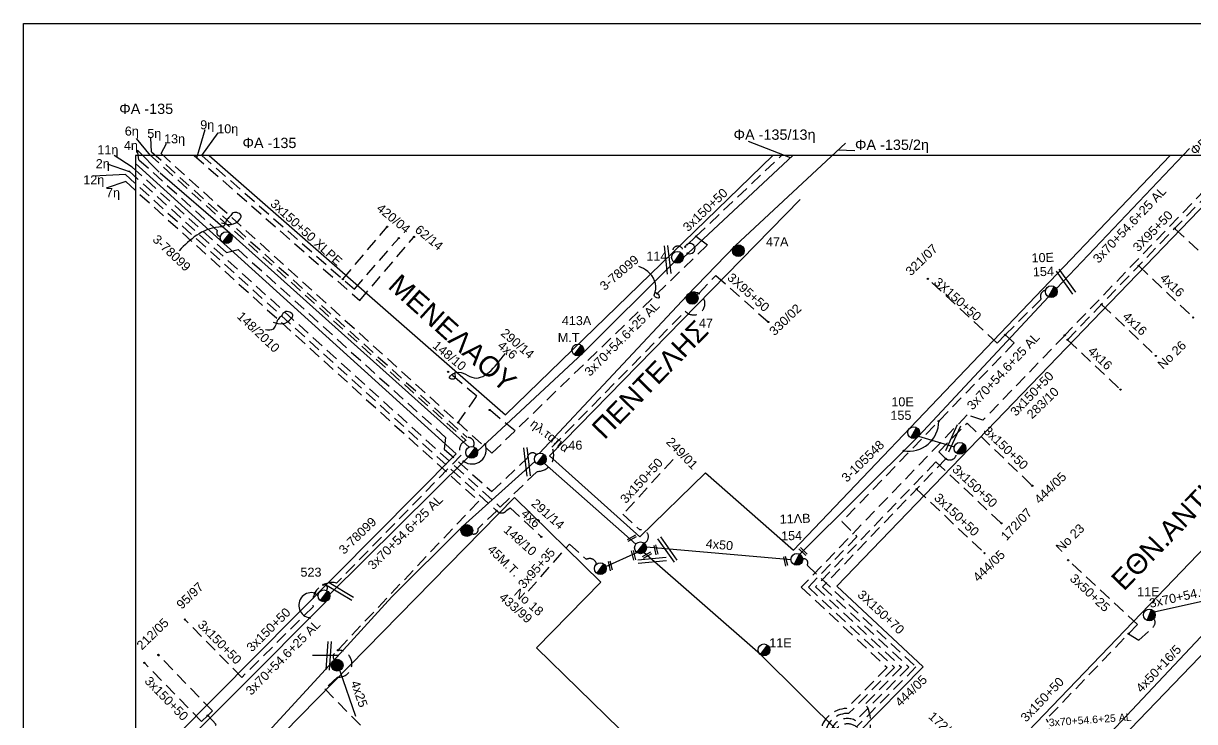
# Model space of a CAD drawing. Header units: millimetres. Extents: x 855 to 3091, y 750 to 2767.
# Drawn here: x 854.5 to 1088.3, y 1633.1 to 1772.4 of the extents above; entities that cross this region are included whole.
import ezdxf
from ezdxf.enums import TextEntityAlignment as Align

# ---------------------------------------------------------------- set-up
doc = ezdxf.new("R2010")
doc.units = ezdxf.units.MM
doc.linetypes.add('DASHED', pattern=[19.05, 12.7, -6.35])
for name, color, linetype, lineweight in [('3x150+50', 7, 'Continuous', 30), ('3x150+50 XLPE', 7, 'SYN_LINE', 30), ('3x150+70', 7, 'Continuous', 30), ('3x50+25', 7, 'Continuous', 30), ('3x70+54.6+25 AL', 7, 'SYN_LINE', 30), ('3x95+35', 7, 'Continuous', 30), ('3X95+50', 7, 'Continuous', 30), ('4x16', 7, 'Continuous', 30), ('4x25', 7, 'Continuous', 30), ('4x50', 7, 'Continuous', 30), ('4x50+16_5', 7, 'Continuous', 30), ('4x6', 7, 'SYN_LINE', 30), ('Υπόβαθρο ΔΕΗ', 7, 'Continuous', 30)]:
    doc.layers.add(name, color=color, linetype=linetype, lineweight=lineweight)
for name, color, linetype in [('TEXT ΚΑΛΩΔΙΩΝ', 7, 'Continuous'), ('Άγνωστα', 7, 'Continuous'), ('ΑΓΝΩΣΤΟ ΕΝΑΕΡΙΟ ΚΑΛΩΔΙΟ', 7, 'Continuous'), ('ΑΓΝΩΣΤΟ ΥΠΟΓΕΙΟ ΚΑΛΩΔΙΟ', 7, 'DASHED'), ('Επιγραφές - Σχήματα', 7, 'Continuous'), ('Μηχανική τομή', 7, 'Continuous'), ('Στύλος Ξύλινος', 7, 'Continuous'), ('Στύλος Ξύλινος @ 1', 7, 'Continuous'), ('Στύλος ΦΜ', 7, 'Continuous'), ('Στύλος ΦΜ @ 1', 7, 'Continuous'), ('Συνδέσεις', 7, 'Continuous'), ('Τομή', 7, 'Continuous')]:
    doc.layers.add(name, color=color, linetype=linetype)
doc.styles.add('arial', font='arial.ttf')
doc.styles.get("Standard").update_dxf_attribs({"font": 'arial.ttf'})
doc.linetypes.add('SYN_LINE', pattern='A,0.5,-0.0001,["/\\/\\/\\/",Standard,S=0.1,R=0,X=0,Y=-0.05],-0.25', length=0.7501)
doc.dimstyles.new('ISO-25', dxfattribs={"dimtxt": 2.5, "dimasz": 2.5, "dimexe": 1.25, "dimexo": 0.625, "dimtad": 1, "dimtxsty": 'Standard', "dimcen": 2.5, "dimadec": 0, "dimazin": 0, "dimtfac": 1, "dimtmove": 0, "dimatfit": 3, "dimfxl": 1, "dimarcsym": 0})

# ---------------------------------------------------------------- blocks, each defined once
blk = doc.blocks.new('ΥΠΑΡΧΩΝ ΤΣΙΜΕΝΤΕΝΙΟΣ ΣΤΥΛΟΣ')
at = {"layer": 'Στύλος ΦΜ'}
blk.add_hatch(color=7, dxfattribs=at).paths.add_polyline_path([(-1.29, -2.28, 0.574793), (2.62, 0, 0.268822), (1.3, 2.27)])
at = {"layer": 'Στύλος ΦΜ', "color": 7}
blk.add_line((-1.29, -2.28), (1.3, 2.27), dxfattribs=at)
blk.add_circle((0, 0), 2.62, dxfattribs=at)
at = {"layer": 'Στύλος ΦΜ', "flags": 4}
for tag, p in [('ΑΡΙΘΜΟΣ', (-4.68, 8.05)), ('ΤΥΠΟΣ', (-4.91, 3.03))]:
    blk.add_attdef(tag, p, '', height=4, dxfattribs=at)
blk = doc.blocks.new('ΥΠΑΡΧΩΝ ΞΥΛΙΝΟΣ ΣΤΥΛΟΣ')
at = {"layer": 'Στύλος Ξύλινος'}
h = blk.add_hatch(color=7, dxfattribs=at)
h.paths.add_polyline_path([(-2.62, 0, 0.270008), (-1.29, -2.28), (1.3, 2.27, 0.576266)])
h.paths.add_polyline_path([(-1.29, -2.28, 0.574793), (2.62, 0, 0.268822), (1.3, 2.27)])
at = {"layer": 'Στύλος Ξύλινος', "color": 7}
blk.add_line((-1.29, -2.28), (1.3, 2.27), dxfattribs=at)
blk.add_circle((0, 0), 2.62, dxfattribs=at)
at = {"layer": 'Στύλος Ξύλινος', "flags": 4}
for tag, p in [('ΑΡΙΘΜΟΣ', (-4.91, 8.6)), ('ΤΥΠΟΣ', (-4.85, 3.39))]:
    blk.add_attdef(tag, p, '', height=4, dxfattribs=at)
blk = doc.blocks.new('_ΣΥΝΔΕΣΗ')
at = {"layer": 'Συνδέσεις', "linetype": 'SYN_LINE', "ltscale": 40}
blk.add_hatch(color=256, dxfattribs=at).paths.add_polyline_path([(0.5, -0.01, 1), (-0.5, -0.01, 1)])
at = {"layer": 'Συνδέσεις'}
blk.add_circle((0, -0.01), 0.5, dxfattribs=at)
blk = doc.blocks.new('ΤΟΜΗ')
at = {"layer": 'Τομή', "ltscale": 40}
for p, q in [((-5.68, 0), (17.06, 0)), ((-5.68, -2.77), (17.06, -2.77))]:
    blk.add_line(p, q, dxfattribs=at)
blk = doc.blocks.new('ΜΗΧΑΝΙΚΗ ΤΟΜΗ')
at = {"layer": 'Μηχανική τομή', "ltscale": 40}
for p, q in [((-1.89, 0.78), (5.69, 0.78)), ((-1.89, -0.77), (5.69, -0.77))]:
    blk.add_line(p, q, dxfattribs=at)
blk = doc.blocks.new('A$C01BB34F8')
at = {"layer": 'Άγνωστα', "color": 7}
note = blk.add_mtext_dynamic_manual_height_columns('ηλ.ταπα\\P', width=1.8, gutter_width=12.5, heights=[0.0453, 0], dxfattribs=dict(at, insert=(0.37, 2.43), char_height=1.8, attachment_point=1, rotation=2.4309))
for column, words in zip(note.columns.linked_columns, ['\\P']):
    column.text = words

msp = doc.modelspace()

# ---------------------------------------------------------------- linework, layer by layer
at = {"layer": '3x150+50', "color": 85, "linetype": 'DASHED', "lineweight": -3, "ltscale": 0.2}
for points in [[(880.12, 1746.8), (943.12, 1689.77, -0.638377), (944.33, 1687.93)], [(1038.69, 1685.53, 0.625437), (1040.79, 1686.66, -6.087784)]]:
    msp.add_lwpolyline(points, format="xyb", dxfattribs=at)
at = {"layer": '3x150+50', "color": 173, "linetype": 'DASHED', "lineweight": -3, "ltscale": 0.2}
msp.add_lwpolyline([(1099.06, 1746.75), (1062.96, 1709.29)], dxfattribs=at)
at = {"layer": '3x150+50', "lineweight": -3}
msp.add_lwpolyline([(876.93, 763.69), (2934.6, 763.16), (2934.6, 1746.06), (876.93, 1746.06)], close=True, dxfattribs=at)
at = {"layer": '3x150+50', "color": 233, "linetype": 'DASHED', "lineweight": -3, "ltscale": 0.2, "true_color": 0xd2798f}
msp.add_lwpolyline([(879.68, 1746.28), (942.93, 1689.18, 0.50843), (941.95, 1686.25), (917.06, 1660.72, 0.554295), (912.36, 1656), (898.12, 1641.89), (886.75, 1653.46)], format="xyb", dxfattribs=at)
at = {"layer": '3x150+50', "color": 5, "linetype": 'DASHED', "lineweight": -3, "ltscale": 0.2}
for points in [[(882, 1746.45), (948.05, 1686.64), (991.07, 1728.18), (988.79, 1729.89)], [(988.79, 1729.89), (1005.86, 1746.06)], [(952.69, 1691.12), (947.62, 1695.26)]]:
    msp.add_lwpolyline(points, dxfattribs=at)
at = {"layer": '3x150+50', "color": 173, "linetype": 'DASHED', "lineweight": -3, "ltscale": 0.2}
for points in [[(874.97, 1740.85), (945.42, 1677.07), (916.45, 1646.46, 0.385099), (916.89, 1645.07)], [(917.34, 1647.31, -1.053236), (917.22, 1641.93), (914.68, 1639.62), (927.82, 1626.22)]]:
    msp.add_lwpolyline(points, format="xyb", dxfattribs=at)
at = {"layer": '3x150+50', "color": 5, "linetype": 'DASHED', "lineweight": -3, "ltscale": 0.2}
msp.add_lwpolyline([(988.79, 1729.89), (986.13, 1727.36, 0.981174), (984.19, 1726.48, -5.335387)], format="xyb", dxfattribs=at)
at = {"layer": '3x150+50', "color": 27, "linetype": 'DASHED', "lineweight": -3, "ltscale": 0.2}
msp.add_lwpolyline([(1050.55, 1710.25), (1048.92, 1708.61), (1035.08, 1721.42)], dxfattribs=at)
at = {"layer": '3x150+50', "color": 2, "linetype": 'DASHED', "lineweight": -3, "ltscale": 0.2}
msp.add_lwpolyline([(1062.42, 1710.16), (1046.08, 1693.21), (1042.95, 1694.29), (1009.81, 1659.88), (1026.98, 1643.86), (1018.87, 1635.69, 0.861908), (1017.56, 1625.06), (1031.25, 1612.73), (1026.6, 1608.12), (1017.57, 1616.8, 0.538125), (1013.48, 1621.03)], format="xyb", dxfattribs=at)
at = {"layer": '3x150+50', "color": 85, "linetype": 'DASHED', "lineweight": -3, "ltscale": 0.2}
for points in [[(1038.69, 1685.53), (1037.25, 1686.92), (1042.91, 1692.66), (1055.93, 1680.15)], [(1032.84, 1679.47), (1046.41, 1666.68)]]:
    msp.add_lwpolyline(points, dxfattribs=at)
at = {"layer": '3x150+50', "color": 62, "linetype": 'DASHED', "lineweight": -3, "ltscale": 0.2}
msp.add_lwpolyline([(984.25, 1685.36), (974.22, 1674.49), (977.61, 1671.34, -0.924799), (978.43, 1668.7, -13.840738)], format="xyb", dxfattribs=at)
at = {"layer": '3x150+50', "color": 1, "linetype": 'DASHED', "lineweight": -3, "ltscale": 0.2}
msp.add_lwpolyline([(1036.7, 1684.91), (1049.79, 1672.65)], dxfattribs=at)
msp.add_lwpolyline([(949.03, 1675.15), (945.31, 1671.6, -0.615725), (944.05, 1670.58, 3.11625)], format="xyb", dxfattribs=at)
at = {"layer": '3x150+50', "color": 206, "linetype": 'DASHED', "lineweight": -3, "ltscale": 0.2}
msp.add_lwpolyline([(912.72, 1658.73), (913.36, 1658.08)], dxfattribs=at)
at = {"layer": '3x150+50', "color": 6, "linetype": 'DASHED', "lineweight": -3, "ltscale": 0.2}
for points in [[(1075.16, 1650.6), (1077.24, 1649.33), (1080, 1651.86, 0.36142), (1080.24, 1653.63, 11.536673)], [(1076.93, 1652.45), (1058.75, 1633.53, -0.861795), (1054.71, 1629.33), (1038.97, 1612.95), (1021.62, 1628.58, 0.465173), (1020.86, 1632.01)]]:
    msp.add_lwpolyline(points, format="xyb", dxfattribs=at)
at = {"layer": '3x150+50', "color": 62, "linetype": 'DASHED', "lineweight": -3, "ltscale": 0.2}
for points in [[(891.33, 1634.27), (892.27, 1635.19), (881.47, 1646.37)], [(891.33, 1634.27), (890.1, 1633.08), (878.68, 1644.79)], [(876.93, 1615.92), (893, 1632.5), (891.33, 1634.27)]]:
    msp.add_lwpolyline(points, dxfattribs=at)
at = {"layer": '3x150+50', "color": 233, "linetype": 'DASHED', "lineweight": -3, "ltscale": 0.2, "true_color": 0xd2798f}
msp.add_arc((914.57, 1659.75), 0.657, 310.4426, 104.3009, dxfattribs=at)
at = {"layer": '3x150+50 XLPE', "color": 133, "linetype": 'DASHED', "lineweight": -3, "ltscale": 0.2}
msp.add_lwpolyline([(888.61, 1746.06), (921.66, 1717.11), (932.42, 1729.71)], dxfattribs=at)
at = {"layer": '3x150+50 XLPE', "color": 6, "linetype": 'DASHED', "lineweight": -3, "ltscale": 0.2}
for points in [[(890.13, 1746.06), (920.6, 1719.37), (929.48, 1729.59)], [(918.31, 1721.39), (927.14, 1731.84)]]:
    msp.add_lwpolyline(points, dxfattribs=at)
at = {"layer": '3x150+70', "color": 27, "linetype": 'DASHED', "lineweight": -3, "ltscale": 0.2}
msp.add_lwpolyline([(1058.59, 1719.16, 0.501818), (1057.7, 1717.4), (1050.55, 1710.25), (1052.34, 1708.66), (1017.94, 1672.99), (1020.92, 1669.97), (1011.23, 1659.92), (1028.41, 1643.89), (1019.28, 1634.68, 0.923882), (1018.04, 1625.97), (1032.71, 1612.76), (1026.61, 1606.73), (1016.42, 1616.52, 0.48923), (1014.3, 1620.24)], format="xyb", dxfattribs=at)
at = {"layer": '3x150+70', "color": 85, "linetype": 'DASHED', "lineweight": -3, "ltscale": 0.2}
msp.add_lwpolyline([(1038.69, 1685.53), (1014.08, 1660), (1031.29, 1643.95), (1020.68, 1633.25, 1.200829), (1018.5, 1626.9), (1034.16, 1612.8), (1026.62, 1605.33), (1015.58, 1615.94), (1013.05, 1616.12), (1009.54, 1619.15)], format="xyb", dxfattribs=at)
at = {"layer": '3x150+70', "color": 1, "linetype": 'DASHED', "lineweight": -3, "ltscale": 0.2}
msp.add_lwpolyline([(1036.7, 1684.91), (1012.66, 1659.96), (1029.85, 1643.92), (1022.62, 1636.62, -0.254848), (1023.03, 1630), (1047.91, 1607.6, -0.487001), (1050.08, 1602.96), (1063.94, 1589.71, -0.434328), (1065.8, 1588.8)], format="xyb", dxfattribs=at)
at = {"layer": '3x150+70', "color": 6, "linetype": 'DASHED', "lineweight": -3, "ltscale": 0.2}
msp.add_lwpolyline([(1010.12, 1665.56, -0.693388), (1010.98, 1664.26), (1032.72, 1643.97), (1020.86, 1632.01, 0.535557), (1016.18, 1630.4), (1011.43, 1625.32, -0.871625), (1010.35, 1624.04)], format="xyb", dxfattribs=at)
at = {"layer": '3x50+25', "color": 6, "linetype": 'DASHED', "lineweight": -3, "ltscale": 0.2}
msp.add_lwpolyline([(1076.93, 1652.45), (1063.1, 1665.28)], dxfattribs=at)
at = {"layer": '3x70+54.6+25 AL', "color": 27, "linetype": 'SYN_LINE', "lineweight": -3, "ltscale": 15}
for points in [[(986.97, 1718.07), (996.7, 1728.1), (1018.63, 1748.52)], [(957.57, 1686.63), (986.97, 1718.07)], [(1009.5, 1666.48), (1033.19, 1690.02), (1059.19, 1717.84)]]:
    msp.add_lwpolyline(points, dxfattribs=at)
at = {"layer": '3x70+54.6+25 AL', "color": 62, "linetype": 'SYN_LINE', "lineweight": -3, "ltscale": 15}
msp.add_lwpolyline([(1060.74, 1719.49), (1087.34, 1747.44)], dxfattribs=at)
at = {"layer": '3x70+54.6+25 AL', "color": 5, "linetype": 'SYN_LINE', "lineweight": -3, "ltscale": 15}
msp.add_lwpolyline([(986.28, 1725.72), (1008.14, 1746.06)], dxfattribs=at)
at = {"layer": '3x70+54.6+25 AL', "color": 30, "linetype": 'SYN_LINE', "lineweight": -3, "ltscale": 15}
msp.add_lwpolyline([(881.81, 1742.63), (895.72, 1730.59), (943.49, 1687.85)], dxfattribs=at)
at = {"layer": '3x70+54.6+25 AL', "color": 85, "linetype": 'SYN_LINE', "lineweight": -3, "ltscale": 15}
for points in [[(984.43, 1724.76), (966.22, 1706.63), (945.17, 1687.02)], [(943.31, 1685.86), (915.67, 1658.47)]]:
    msp.add_lwpolyline(points, dxfattribs=at)
at = {"layer": '3x70+54.6+25 AL', "color": 27, "linetype": 'SYN_LINE', "lineweight": -3, "ltscale": 8}
msp.add_lwpolyline([(1033.19, 1690.02), (1040.37, 1687.94)], dxfattribs=at)
at = {"layer": '3x70+54.6+25 AL', "color": 1, "linetype": 'SYN_LINE', "lineweight": -3, "ltscale": 15}
msp.add_lwpolyline([(956.64, 1685.01), (942.2, 1672.01), (928.06, 1657.95), (916.38, 1645.11), (893.55, 1620.29)], dxfattribs=at)
at = {"layer": '3x70+54.6+25 AL', "color": 62, "linetype": 'SYN_LINE', "lineweight": -3, "ltscale": 8}
msp.add_lwpolyline([(970.81, 1664.01), (977.01, 1666.83)], dxfattribs=at)
at = {"layer": '3x70+54.6+25 AL', "color": 6, "linetype": 'SYN_LINE', "lineweight": -3, "ltscale": 15}
msp.add_lwpolyline([(1080.29, 1655.01), (1098.49, 1659.06)], dxfattribs=at)
at = {"layer": '3x70+54.6+25 AL', "color": 233, "linetype": 'SYN_LINE', "lineweight": -3, "ltscale": 15, "true_color": 0xd2798f}
msp.add_lwpolyline([(914.95, 1657.07), (880.46, 1622.37), (876.93, 1618.82)], dxfattribs=at)
at = {"layer": '3x95+35', "color": 62, "linetype": 'DASHED', "lineweight": -3, "ltscale": 0.2}
msp.add_lwpolyline([(955.32, 1659.08), (963.53, 1668.49), (966.94, 1665.45, -0.503811), (968.94, 1664.49, 24.178614)], format="xyb", dxfattribs=at)
at = {"layer": '3X95+50', "color": 2, "linetype": 'DASHED', "lineweight": -3, "ltscale": 0.2}
msp.add_lwpolyline([(1098.34, 1747.45), (1062.42, 1710.17)], dxfattribs=at)
at = {"layer": '3X95+50', "color": 27, "linetype": 'DASHED', "lineweight": -3, "ltscale": 0.2}
msp.add_lwpolyline([(989.35, 1718.52), (992.76, 1722.12), (1003.4, 1712.68)], dxfattribs=at)
at = {"layer": '4x16', "color": 173, "linetype": 'DASHED', "lineweight": -3, "ltscale": 0.2}
for points in [[(1084.36, 1731.49), (1095.11, 1721.6)], [(1077.19, 1724.05), (1088.06, 1713.72)], [(1069.76, 1716.35), (1080.6, 1706.05)], [(1062.96, 1709.29), (1073.55, 1699.33)]]:
    msp.add_lwpolyline(points, dxfattribs=at)
at = {"layer": '4x25', "color": 173, "linetype": 'SYN_LINE', "lineweight": -3, "ltscale": 10}
msp.add_lwpolyline([(917.68, 1643.19), (920.82, 1634.15)], dxfattribs=at)
at = {"layer": '4x50', "color": 6, "linetype": 'Continuous', "lineweight": -3, "ltscale": 0.2}
msp.add_lwpolyline([(1007.77, 1665.33), (978.89, 1667.87)], dxfattribs=at)
at = {"layer": '4x50+16_5', "color": 173, "linetype": 'Continuous', "lineweight": -3, "ltscale": 0.2}
msp.add_lwpolyline([(1047.05, 1605.36), (1072.62, 1631.99), (1098.03, 1658.95)], dxfattribs=at)
at = {"layer": '4x6', "color": 5, "linetype": 'DASHED', "lineweight": -3, "ltscale": 0.2}
msp.add_lwpolyline([(941.32, 1692.74), (945.03, 1698), (939.32, 1702.86)], dxfattribs=at)
at = {"layer": '4x6', "color": 1, "linetype": 'DASHED', "lineweight": -3, "ltscale": 0.2}
msp.add_lwpolyline([(949.03, 1675.15, 0.499341), (951.04, 1675.28), (951.73, 1675.72), (957.92, 1669.96)], format="xyb", dxfattribs=at)
at = {"layer": 'ΑΓΝΩΣΤΟ ΕΝΑΕΡΙΟ ΚΑΛΩΔΙΟ', "color": 62, "linetype": 'Continuous', "lineweight": -3, "ltscale": 0.2}
msp.add_lwpolyline([(958.54, 1684.6), (976.77, 1668.47)], dxfattribs=at)
at = {"layer": 'ΑΓΝΩΣΤΟ ΕΝΑΕΡΙΟ ΚΑΛΩΔΙΟ', "color": 173, "linetype": 'Continuous', "lineweight": -3, "ltscale": 0.2}
msp.add_lwpolyline([(1047.05, 1605.36), (1017.91, 1630.33), (1001.66, 1646.44), (978.4, 1666.8)], dxfattribs=at)
at = {"layer": 'ΑΓΝΩΣΤΟ ΥΠΟΓΕΙΟ ΚΑΛΩΔΙΟ', "color": 30, "linetype": 'DASHED', "lineweight": -3, "ltscale": 0.2}
msp.add_lwpolyline([(877.6, 1745.21), (893.25, 1731.04, 0.673227), (893.88, 1729.99)], format="xyb", dxfattribs=at)
at = {"layer": 'ΑΓΝΩΣΤΟ ΥΠΟΓΕΙΟ ΚΑΛΩΔΙΟ', "color": 1, "linetype": 'DASHED', "lineweight": -3, "ltscale": 0.2}
msp.add_lwpolyline([(874.92, 1742.25), (949.03, 1675.15)], dxfattribs=at)
at = {"layer": 'ΑΓΝΩΣΤΟ ΥΠΟΓΕΙΟ ΚΑΛΩΔΙΟ', "color": 27, "linetype": 'DASHED', "lineweight": -3, "ltscale": 0.2}
msp.add_lwpolyline([(875.59, 1742.99), (949.72, 1675.87), (957.09, 1683, 0.567393), (960.02, 1687.83), (986.65, 1714.97, 1.66281), (987.97, 1718.74, 91.993866)], format="xyb", dxfattribs=at)
at = {"layer": 'ΑΓΝΩΣΤΟ ΥΠΟΓΕΙΟ ΚΑΛΩΔΙΟ', "color": 62, "linetype": 'DASHED', "lineweight": -3, "ltscale": 0.2}
msp.add_lwpolyline([(876.26, 1743.73), (895.05, 1726.72), (897.4, 1727.29), (938.82, 1689.78), (938.53, 1687.47), (948.05, 1678.98), (955.13, 1685.68, -0.683095), (956.97, 1686.36, -13.508421)], format="xyb", dxfattribs=at)
at = {"layer": 'Επιγραφές - Σχήματα', "lineweight": -3}
msp.add_lwpolyline([(854.53, 1772.42), (3089.94, 1772.28), (3090.64, 753.14), (854.53, 753.28)], close=True, dxfattribs=at)
at = {"layer": 'Υπόβαθρο ΔΕΗ', "lineweight": -3}
for points in [[(876.93, 1621.99), (940.94, 1686.52), (876.93, 1744.47)], [(891.59, 1746.06), (950.8, 1694.28), (1004.12, 1746.06)], [(959.59, 1686.12), (977.61, 1669.94), (990.72, 1682.7), (1008.26, 1667.29), (1048.15, 1709.06), (1083.48, 1746.06)], [(1114.02, 1746.06), (1140.57, 1720.1), (1038.92, 1614.35), (1020.9, 1630.57), (1034.16, 1644), (1016.93, 1660.07), (1099.78, 1746.06)], [(959.59, 1686.12), (1009.6, 1737.28)], [(876.93, 1600.6), (952.58, 1677.79), (969.79, 1660.91), (956.96, 1647.82), (973.58, 1631.53), (876.93, 1532.58)], [(917.29, 1646.26), (912.26, 1646.24)]]:
    msp.add_lwpolyline(points, dxfattribs=at)
msp.add_lwpolyline([(1195.38, 1720.74), (1213.67, 1703.02), (1096.66, 1587.53), (1078.95, 1604.08), (1065.67, 1589.75), (1049.7, 1604.8), (1151.19, 1710.23), (1169.11, 1693.88)], close=True, dxfattribs=at)
for centre, radius, start, end in [((987.58, 1727.48), 1.03, 245.8448, 160.0903), ((1031.27, 1693.02), 6, 260.2723, 0.1188), ((944.07, 1687.36), 2.87, 235.3767, 22.5424), ((912.05, 1656.29), 2.53, 74.5944, 261.868)]:
    msp.add_arc(centre, radius, start, end, dxfattribs=at)
for points in [[(894.1, 1732.6), (896, 1732.29), (897.77, 1733.39), (898.03, 1733.99), (897.43, 1734.58), (896.42, 1734.61), (895.75, 1733.87), (895.08, 1733.13), (894.62, 1732.05), (893.53, 1731.77), (885.6, 1727.06)], [(980.49, 1718.79), (981.39, 1718.18), (981.44, 1717.65), (980.55, 1717.96), (980.65, 1718.8), (979.17, 1722.9), (977.38, 1723.93)], [(904.39, 1712.81), (906.28, 1712.5), (908.05, 1713.6), (908.31, 1714.19), (907.72, 1714.79), (906.7, 1714.82), (906.03, 1714.08), (905.36, 1713.34), (904.9, 1712.25), (904.39, 1711.42), (902.84, 1711.26)], [(940.57, 1702.76), (940.46, 1701.42), (939.61, 1701.62), (940.4, 1702.57), (944.05, 1701.79), (950.74, 1706.53)]]:
    msp.add_spline(points, degree=3, dxfattribs=at)

# ---------------------------------------------------------------- block references
at = {"layer": '3x150+50', "color": 7, "linetype": 'Continuous', "lineweight": -3, "ltscale": 0.2, "rotation": 320}
msp.add_blockref('A$C01BB34F8', (943.46, 1700.7), dxfattribs=at)
at = {"layer": 'Μηχανική τομή', "lineweight": -3, "xscale": 0.25, "yscale": 0.25, "zscale": 0.25}
for p, rotation in [((975.61, 1669.49), 28.42004936298231), ((976.47, 1665.79), 103.5327238448324), ((980.95, 1666.89), 103.5327238448324), ((1010.51, 1666.69), 135.0178894910104), ((971.84, 1663.69), 103.5327238448324), ((978.66, 1666.1), 28.42004936298231), ((1006.83, 1664.62), 103.5327238448324)]:
    msp.add_blockref('ΜΗΧΑΝΙΚΗ ΤΟΜΗ', p, dxfattribs=dict(at, rotation=rotation))
at = {"layer": 'Στύλος Ξύλινος @ 1', "lineweight": -3, "ltscale": 40}
ref = msp.add_blockref('ΥΠΑΡΧΩΝ ΞΥΛΙΝΟΣ ΣΤΥΛΟΣ', (997.26, 1727.07), dxfattribs=dict(at, xscale=0.449999999999818, yscale=0.449999999999818, zscale=0.449999999999818, rotation=9.6820670981258))
ref.add_attrib('ΤΥΠΟΣ', '47A', (1002.79, 1727.94), dxfattribs={"layer": 'Στύλος Ξύλινος', "height": 1.8, "flags": 4})
ref = msp.add_blockref('ΥΠΑΡΧΩΝ ΞΥΛΙΝΟΣ ΣΤΥΛΟΣ', (988.04, 1717.57), dxfattribs=dict(at, xscale=0.449999999999818, yscale=0.449999999999818, zscale=0.449999999999818, rotation=322.4318734544478))
ref.add_attrib('ΤΥΠΟΣ', '47', (989.38, 1711.69), dxfattribs={"layer": 'Στύλος Ξύλινος', "height": 1.8, "flags": 4})
ref = msp.add_blockref('ΥΠΑΡΧΩΝ ΞΥΛΙΝΟΣ ΣΤΥΛΟΣ', (943.05, 1671.2), dxfattribs=dict(at, xscale=0.449999999999818, yscale=0.449999999999818, zscale=0.449999999999818, rotation=315.9359955144723))
ref.add_attrib('ΤΥΠΟΣ', '45M.T.', (947.02, 1667.26), dxfattribs={"layer": 'Στύλος Ξύλινος', "height": 1.8, "rotation": 315.936, "flags": 4})
at = {"layer": 'Στύλος Ξύλινος @ 1', "lineweight": -3, "ltscale": 40, "xscale": 0.449999999999818, "yscale": 0.449999999999818, "zscale": 0.449999999999818, "rotation": 315.9359955144723}
msp.add_blockref('ΥΠΑΡΧΩΝ ΞΥΛΙΝΟΣ ΣΤΥΛΟΣ', (917.16, 1644.33), dxfattribs=at)
at = {"layer": 'Στύλος ΦΜ @ 1', "lineweight": -3, "ltscale": 40, "xscale": 0.4499999999998181, "yscale": 0.4499999999998181, "zscale": 0.4499999999998181, "rotation": 352.5021454697022}
for p in [(895.01, 1729.65), (944.02, 1686.8), (1041.5, 1687.6), (977.72, 1667.76), (969.71, 1663.6)]:
    msp.add_blockref('ΥΠΑΡΧΩΝ ΤΣΙΜΕΝΤΕΝΙΟΣ ΣΤΥΛΟΣ', p, dxfattribs=at)
at = {"layer": 'Στύλος ΦΜ @ 1', "lineweight": -3, "ltscale": 40}
ref = msp.add_blockref('ΥΠΑΡΧΩΝ ΤΣΙΜΕΝΤΕΝΙΟΣ ΣΤΥΛΟΣ', (985.1, 1725.73), dxfattribs=dict(at, xscale=0.4499999999998182, yscale=0.4499999999998182, zscale=0.4499999999998182, rotation=355.066773370613))
ref.add_attrib('ΤΥΠΟΣ', '114', (978.9, 1725.08), dxfattribs={"layer": 'Στύλος ΦΜ', "height": 1.8, "flags": 4})
ref = msp.add_blockref('ΥΠΑΡΧΩΝ ΤΣΙΜΕΝΤΕΝΙΟΣ ΣΤΥΛΟΣ', (1059.73, 1718.88), dxfattribs=dict(at, xscale=0.4499999999998181, yscale=0.4499999999998181, zscale=0.4499999999998181, rotation=1.830216397264147))
ref.add_attrib('ΤΥΠΟΣ', '154', (1056.09, 1721.93), dxfattribs={"layer": 'Στύλος ΦΜ', "height": 1.8, "rotation": 1.8302, "flags": 4})
ref.add_attrib('ΑΡΙΘΜΟΣ', '10E', (1055.82, 1724.71), dxfattribs={"layer": 'Στύλος ΦΜ', "height": 1.8, "rotation": 1.8302, "flags": 4})
ref = msp.add_blockref('ΥΠΑΡΧΩΝ ΤΣΙΜΕΝΤΕΝΙΟΣ ΣΤΥΛΟΣ', (965.21, 1707.24), dxfattribs=dict(at, xscale=0.4499999999998181, yscale=0.4499999999998181, zscale=0.4499999999998181, rotation=352.5021454697022))
ref.add_attrib('ΤΥΠΟΣ', '413A', (962.02, 1712.2), dxfattribs={"layer": 'Στύλος ΦΜ', "height": 1.8, "flags": 4})
ref.add_attrib('ΑΡΙΘΜΟΣ', 'M.T.', (961.21, 1708.82), dxfattribs={"layer": 'Στύλος ΦΜ', "height": 1.8, "flags": 4})
ref = msp.add_blockref('ΥΠΑΡΧΩΝ ΤΣΙΜΕΝΤΕΝΙΟΣ ΣΤΥΛΟΣ', (1032.26, 1690.75), dxfattribs=dict(at, xscale=0.4499999999998181, yscale=0.4499999999998181, zscale=0.4499999999998181, rotation=1.830216397264147))
ref.add_attrib('ΤΥΠΟΣ', '155', (1027.62, 1693.3), dxfattribs={"layer": 'Στύλος ΦΜ', "height": 1.8, "flags": 4})
ref.add_attrib('ΑΡΙΘΜΟΣ', '10E', (1027.8, 1695.99), dxfattribs={"layer": 'Στύλος ΦΜ', "height": 1.8, "flags": 4})
ref = msp.add_blockref('ΥΠΑΡΧΩΝ ΤΣΙΜΕΝΤΕΝΙΟΣ ΣΤΥΛΟΣ', (957.73, 1685.46), dxfattribs=dict(at, xscale=0.4499999999998181, yscale=0.4499999999998181, zscale=0.4499999999998181, rotation=352.5021454697022))
ref.add_attrib('ΤΥΠΟΣ', '46', (963.33, 1687.35), dxfattribs={"layer": 'Στύλος ΦΜ', "height": 1.8, "flags": 4})
ref = msp.add_blockref('ΥΠΑΡΧΩΝ ΤΣΙΜΕΝΤΕΝΙΟΣ ΣΤΥΛΟΣ', (1008.94, 1665.44), dxfattribs=dict(at, xscale=0.4499999999998181, yscale=0.4499999999998181, zscale=0.4499999999998181, rotation=1.830216397264147))
ref.add_attrib('ΤΥΠΟΣ', '154', (1005.81, 1669.22), dxfattribs={"layer": 'Στύλος ΦΜ', "height": 1.8, "rotation": 1.8302, "flags": 4})
ref.add_attrib('ΑΡΙΘΜΟΣ', '11ΛB', (1005.54, 1672.58), dxfattribs={"layer": 'Στύλος ΦΜ', "height": 1.8, "rotation": 1.8302, "flags": 4})
ref = msp.add_blockref('ΥΠΑΡΧΩΝ ΤΣΙΜΕΝΤΕΝΙΟΣ ΣΤΥΛΟΣ', (914.53, 1658.17), dxfattribs=dict(at, xscale=0.4499999999998181, yscale=0.4499999999998181, zscale=0.4499999999998181, rotation=352.5021454697022))
ref.add_attrib('ΤΥΠΟΣ', '523', (909.84, 1662), dxfattribs={"layer": 'Στύλος ΦΜ', "height": 1.8, "flags": 4})
ref = msp.add_blockref('ΥΠΑΡΧΩΝ ΤΣΙΜΕΝΤΕΝΙΟΣ ΣΤΥΛΟΣ', (1079.31, 1654.35), dxfattribs=dict(at, xscale=0.4499999999998181, yscale=0.4499999999998181, zscale=0.4499999999998181, rotation=8.372087821858127))
ref.add_attrib('ΤΥΠΟΣ', '11E', (1076.87, 1658.09), dxfattribs={"layer": 'Στύλος ΦΜ', "height": 1.8, "flags": 4})
ref = msp.add_blockref('ΥΠΑΡΧΩΝ ΤΣΙΜΕΝΤΕΝΙΟΣ ΣΤΥΛΟΣ', (1002.37, 1647.38), dxfattribs=dict(at, xscale=0.4499999999998181, yscale=0.4499999999998181, zscale=0.4499999999998181, rotation=352.5021454697022))
ref.add_attrib('ΤΥΠΟΣ', '11E', (1003.43, 1647.89), dxfattribs={"layer": 'Στύλος ΦΜ', "height": 1.8, "flags": 4})
at = {"layer": 'Συνδέσεις', "lineweight": -3, "xscale": 0.25, "yscale": 0.25, "zscale": 0.25}
for p in [(927.14, 1731.84), (1084.36, 1731.49), (929.48, 1729.59), (932.51, 1729.81), (986.63, 1727.84), (988.79, 1729.89), (987.14, 1726.52), (1077.19, 1724.05), (918.31, 1721.39), (1035.08, 1721.42), (989.35, 1718.52), (1069.76, 1716.35), (1088.06, 1713.72), (1003.23, 1712.83), (1050.55, 1710.25), (1062.42, 1710.17), (1062.97, 1709.29), (1080.6, 1706.05), (939.33, 1702.86), (1073.55, 1699.33), (947.62, 1695.27), (941.32, 1692.74), (1037.27, 1693.03), (946.72, 1688.46), (1035.92, 1689.23), (1030.25, 1687.11), (942.44, 1685), (1038.69, 1685.54), (1032.84, 1679.47), (1055.94, 1680.15), (949.03, 1675.15), (1049.79, 1672.65), (957.92, 1669.96), (1046.41, 1666.68), (1063.1, 1665.28), (914.38, 1660.37), (912.72, 1658.74), (886.75, 1653.46), (911.69, 1653.79), (1075.16, 1650.61), (881.47, 1646.38), (917.34, 1647.31), (878.68, 1644.79), (891.33, 1634.27)]:
    msp.add_blockref('_ΣΥΝΔΕΣΗ', p, dxfattribs=at)
at = {"layer": 'Τομή', "lineweight": -3}
for p, xscale, yscale, zscale, rotation in [((982.98, 1723.81), 0.2499999999999997, 0.2499999999999997, 0.2499999999999997, 96.64750875200694), ((1063.22, 1719.52), 0.2499999999999998, 0.2499999999999998, 0.2499999999999998, 125.544530576718), ((1041, 1690.72), 0.2499999999999998, 0.2499999999999998, 0.2499999999999998, 245.2588338469313), ((954.93, 1683.47), 0.2499999999999997, 0.2499999999999997, 0.2499999999999997, 96.64750875200694), ((983.67, 1666.07), 0.2499999999999998, 0.2499999999999998, 0.2499999999999998, 125.544530576718), ((978.61, 1665.5), 0.2499999999999997, 0.2499999999999997, 0.2499999999999997, 5.551756013641625), ((916.77, 1660.1), 0.2499999999999997, 0.2499999999999997, 0.2499999999999997, 329.4447976320966), ((915.89, 1647.62), 0.2499999999999996, 0.2499999999999996, 0.2499999999999996, 265.768930393705)]:
    msp.add_blockref('ΤΟΜΗ', p, dxfattribs=dict(at, xscale=xscale, yscale=yscale, zscale=zscale, rotation=rotation))

# ---------------------------------------------------------------- texts
at = {"lineweight": -3, "ltscale": 40, "char_height": 4, "attachment_point": 1, "style": 'arial'}
for s, insert, width, rotation in [('MENEΛAOY', (929.76, 1722.71), 62.9877, 318.0309), ('EΘN.ANTIΣTAΣHΣ', (1071.33, 1661.73), 77.5648, 46.0659)]:
    msp.add_mtext(s, dxfattribs=dict(at, insert=insert, width=width, rotation=rotation))
at = {"layer": 'TEXT ΚΑΛΩΔΙΩΝ', "linetype": 'Continuous', "lineweight": -3, "ltscale": 0.2}
for s, height, rotation, p in [('3x150+50 XLPE', 1.8, 317.7067, (911.02, 1730.73)), ('3x150+50', 1.8, 43.4509, (990.64, 1735.21)), ('3x70+54.6+25 AL', 1.8, 46.4207, (1075.35, 1732.23)), ('3X95+50', 1.8, 46.0639, (1079.98, 1730.98)), ('3X95+50', 1.8, 318.4034, (999.28, 1718.75)), ('3X150+50', 1.8, 318.4034, (1041.04, 1717.38)), ('4x16', 1.8, 316.4717, (1083.86, 1720.19)), ('3x70+54.6+25 AL', 1.8, 44.8677, (974.02, 1709.5)), ('4x16', 1.8, 316.4526, (1076.42, 1712.5)), ('3x70+54.6+25 AL', 1.8, 46.9397, (1050.14, 1703)), ('4x6', 1.8, 320, (951.18, 1707.24)), ('4x16', 1.8, 316.7392, (1069.49, 1705.62)), ('3x150+50', 1.8, 46.0639, (1055.86, 1698.51)), ('3x150+50', 1.8, 316.1542, (1050.67, 1687.7)), ('3x150+50', 1.8, 47.3092, (977.91, 1681.15)), ('3x150+50', 1.8, 316.8506, (1044.48, 1680.09)), ('3x70+54.6+25 AL', 1.8, 44.7464, (930.76, 1670.88)), ('3x150+50', 1.8, 316.6975, (1040.86, 1674.38)), ('4x6', 1.8, 317.0491, (955.84, 1673.64)), ('4x50', 1.8, 354.9834, (993.49, 1668.39)), ('3x95+35', 1.8, 48.8945, (956.96, 1663.69)), ('3x50+25', 1.8, 317.1479, (1067.46, 1658.78)), ('3x70+54.6+25 AL', 1.8, 12.5489, (1089, 1658.79)), ('3x150+50', 1.8, 44.7305, (903.45, 1651.41)), ('3x150+50', 1.8, 314.4929, (893.72, 1648.93)), ('3x70+54.6+25 AL', 1.8, 45.1715, (906.35, 1645.87)), ('4x50+16/5', 1.8, 46.702, (1081.13, 1643.65)), ('3x150+50', 1.8, 314.276, (883.1, 1637.68)), ('3x150+50', 1.8, 46.1344, (1057.92, 1637.48)), ('4x25', 1.8, 289.1669, (921.58, 1638.6)), ('3x70+54.6+25 AL', 1.5, 3.9538, (1067.49, 1633.44))]:
    msp.add_text(s, height=height, rotation=rotation, dxfattribs=at).set_placement(p, align=Align.MIDDLE_CENTER)
at = {"layer": 'Άγνωστα', "lineweight": -3, "ltscale": 0.2, "attachment_point": 1, "style": 'arial'}
for s, insert, char_height, width in [('ΦA -135', (873.66, 1756.41), 2.059, 21.3206), ('6η', (874.77, 1751.83), 1.8, 18.6352), ('5η', (879.26, 1751.36), 1.8, 18.6352), ('10η', (893.23, 1752.29), 1.8, 18.6352), ('ΦA -135/13η', (996.3, 1751.25), 2.0594, 21.3206), ('4η', (874.59, 1748.97), 1.8, 18.6352), ('13η', (882.61, 1750.29), 1.8, 18.6352), ('ΦA -135', (898.27, 1749.6), 2.059, 21.3206), ('ΦA -135/2η', (1020.54, 1749.23), 2.059, 21.3206), ('11η', (869.29, 1748.12), 1.8, 18.6352), ('2η', (868.97, 1745.33), 1.8, 18.6352), ('12η', (866.48, 1742.11), 1.8, 18.6352), ('7η', (871.02, 1739.54), 1.8, 18.6352)]:
    msp.add_mtext(s, dxfattribs=dict(at, insert=insert, char_height=char_height, width=width))
at = {"layer": 'Άγνωστα', "lineweight": -3, "ltscale": 0.2, "insert": (1087.24, 1747.36), "char_height": 1.8, "width": 18.6352, "attachment_point": 1, "rotation": 40.3372, "style": 'arial'}
msp.add_mtext('ΦB119/8H', dxfattribs=at)
at = {"layer": 'Άγνωστα', "color": 1, "lineweight": -3, "ltscale": 0.2, "insert": (889.83, 1753.09), "char_height": 1.8, "width": 18.6352, "attachment_point": 1, "style": 'arial'}
msp.add_mtext('{\\C256;9η}', dxfattribs=at)
at = {"layer": 'Άγνωστα', "lineweight": -3, "ltscale": 40, "char_height": 1.8, "attachment_point": 1, "style": 'arial'}
for s, insert, width, rotation in [('420/04', (926.03, 1736.63), 12.7137, 320.4624), ('62/14', (933.67, 1732.36), 12.7137, 320.4624), ('3-78099', (881.4, 1730.42), 12.7137, 316.6513), ('321/07', (1030.45, 1723.21), 12.7137, 44.0714), ('3-78099', (969.38, 1720.36), 12.7137, 40.489), ('330/02', (1003.23, 1711.26), 12.7137, 44.0714), ('148/2010', (898.25, 1715.08), 12.7137, 316.6513), ('290/14', (950.84, 1711.71), 12.7137, 319.6161), ('148/10', (937.2, 1709.25), 12.7137, 320.4624), ('No 26', (1080.76, 1704.59), 12.7137, 44.0714), ('283/10', (1054.64, 1694.65), 12.7137, 44.0714), ('249/01', (984.01, 1690.01), 12.7137, 314.0714), ('3-105548', (1017.66, 1682.01), 12.7137, 44.0714), ('444/05', (1056.15, 1677.69), 12.7137, 44.0714), ('291/14', (956.95, 1677.71), 12.7137, 318.6752), ('172/07', (1049.47, 1670.28), 12.7137, 46.6422), ('3-78099', (917.29, 1667.62), 12.7137, 44.0714), ('148/10', (951.41, 1672.45), 12.7137, 318.6752), ('No 23', (1060.44, 1668.05), 12.7137, 44.0714), ('444/05', (1043.89, 1662.14), 12.7137, 44.0714), ('95/97', (884.88, 1656.68), 12.7137, 44.0714), ('433/99', (950.54, 1658.99), 12.7137, 318.6752), ('No 18', (953.51, 1659.8), 12.7137, 318.6752), ('3X150+70', (1022.12, 1659.51), 34.0855, 317.1755), ('212/05', (876.93, 1648.55), 12.7137, 44.0714), ('444/05', (1028.34, 1637.19), 12.7137, 44.0714), ('172/07', (1036.26, 1635.23), 12.7137, 317.7282)]:
    msp.add_mtext(s, dxfattribs=dict(at, insert=insert, width=width, rotation=rotation))
at = {"layer": 'Υπόβαθρο ΔΕΗ', "lineweight": -3}
msp.add_text('ΠΕΝΤΕΛΗΣ', height=4, rotation=45.6531, dxfattribs=at).set_placement((979.61, 1701.37), align=Align.MIDDLE_CENTER)

# ---------------------------------------------------------------- leaders
at = {"layer": 'Επιγραφές - Σχήματα', "ltscale": 40}
for points in [[(889.14, 1745.59), (890.83, 1751.24)], [(879.92, 1746.06), (877.09, 1749.47)], [(880.12, 1746.8), (879.95, 1749.61)], [(890.16, 1746.03), (893.43, 1750.59)], [(1007.65, 1745.61), (999.28, 1748.88)], [(877.6, 1745.21), (877.28, 1747.15)], [(881.66, 1742.76), (877.28, 1747.15)], [(882, 1746.45), (883.12, 1748.44)], [(1017.2, 1747.19), (1020.54, 1747.06)], [(875.91, 1742.7), (871.33, 1744.3)], [(876.24, 1743.73), (872.67, 1746.08)], [(874.92, 1742.25), (868.52, 1741.93)], [(874.97, 1740.85), (871.02, 1739.54)]]:
    msp.add_leader(points, dimstyle='ISO-25', override={"dimasz": 0.5, "dimtad": 0}, dxfattribs=at)

doc.saveas('drawing.dxf')
